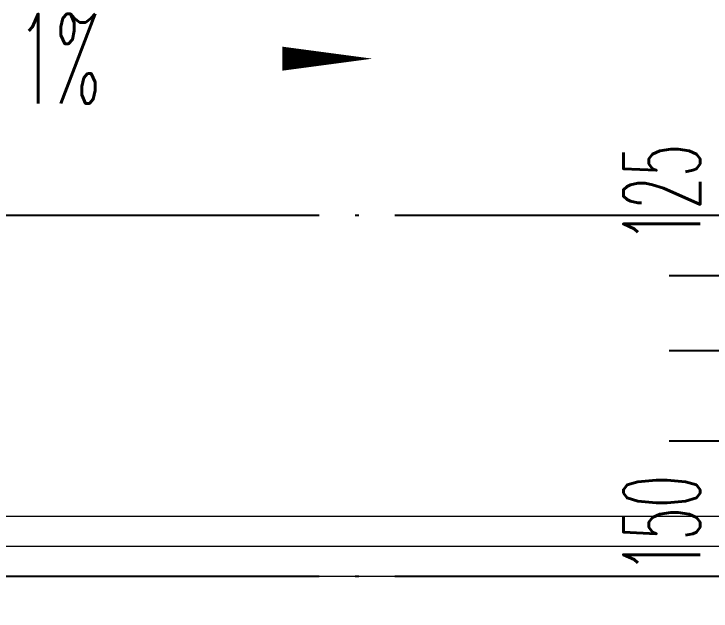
# Model space of a CAD drawing. Extents: x 27938 to 1507990, y 110129 to 923079.
# Drawn here: x 1233372 to 1234532, y 580767 to 581759 of the extents above; entities that cross this region are included whole.
import ezdxf

# ---------------------------------------------------------------- set-up
doc = ezdxf.new("R2010")
doc.units = 0
doc.header["$LTSCALE"] = 1000
doc.header["$MEASUREMENT"] = 0
doc.linetypes.add('DOTE', pattern=[2.42, 2, -0.2, 0.02, -0.2])
for name, color, linetype in [('----建筑底图', 8, 'Continuous'), ('DIM_SYMB', 3, 'Continuous'), ('DOTE', 1, 'Continuous')]:
    doc.layers.add(name, color=color, linetype=linetype)
for name, color, linetype, lineweight in [('平面-排水沟', 86, 'Continuous', 15), ('平面-栏杆', 135, 'Continuous', 15), ('平面-看线', 45, 'Continuous', 15)]:
    doc.layers.add(name, color=color, linetype=linetype, lineweight=lineweight)
doc.styles.add('_TCH_DIM', font='SIMPLEX.shx', dxfattribs={"width": 0.7, "bigfont": 'GBCBIG.shx'})
doc.styles.add('_TCH_DIM_T3', font='SIMPLEX.shx', dxfattribs={"width": 0.494118, "bigfont": 'GBCBIG.shx'})
doc.dimstyles.new('_TWT_ARCH&&50', dxfattribs={"dimtxt": 127.5, "dimasz": 50, "dimexe": 125, "dimexo": 150, "dimgap": 61.25, "dimtad": 1, "dimdec": 0, "dimzin": 0, "dimdsep": 46, "dimtxsty": '_TCH_DIM_T3', "dimblk": 'ARCHTICK', "dimcen": 0.09, "dimclrt": 7, "dimazin": 2, "dimtfac": 1, "dimtdec": 0, "dimtix": 1, "dimtmove": 2, "dimatfit": 3, "dimfxl": 1, "dimtolj": 1, "dimtzin": 0, "dimarcsym": 0})

# ---------------------------------------------------------------- blocks, each defined once
blk = doc.blocks.new('A$C149A4CC3')
at = {"layer": 'DOTE', "color": 169, "linetype": 'DOTE', "ltscale": 0.3}
for p, q in [((25039.9, -25110.1), (-25818.8, -25110.1)), ((25039.9, -25710.1), (-25818.8, -25710.1))]:
    blk.add_line(p, q, dxfattribs=at)
at = {"layer": '平面-排水沟', "color": 8}
blk.add_lwpolyline([(7283.2, -24849.2, 0, 0, 0), (7704.6, -24849.2, 0, 40, 0), (7554.6, -24849.2, 0, 0, 0)], format="xyseb", dxfattribs=at)
at = {"layer": '平面-栏杆', "color": 8}
for points in [[(8350, -25660.1), (3700, -25660.1)], [(8350, -25710.1), (3700, -25710.1)]]:
    blk.add_lwpolyline(points, dxfattribs=at)
at = {"layer": '平面-看线', "color": 8}
blk.add_lwpolyline([(8350, -25610.1), (3700, -25610.1)], dxfattribs=at)
at = {"layer": '平面-排水沟', "color": 7, "style": '_TCH_DIM', "width": 0.494118}
blk.add_text('1%', height=148.75, dxfattribs=at).set_placement((7114.2, -24923.6))
blk = doc.blocks.new('_ArchTick')
at = {"color": 0, "linetype": 'ByBlock', "const_width": 0.4}
blk.add_lwpolyline([(-0.5, -0.5), (0.5, 0.5)], dxfattribs=at)
blk = doc.blocks.new('*D238')
at = {"layer": 'Defpoints', "color": 0}
for p in [(1234586.9, 581199), (1235023.6, 581199), (1235023.6, 581049)]:
    blk.add_point(p, dxfattribs=at)
at = {"layer": 'DIM_SYMB', "color": 0, "lineweight": -2}
for p, q in [((1234873.6, 581199), (1234461.9, 581199)), ((1234586.9, 581049), (1234586.9, 581199)), ((1234873.6, 581049), (1234461.9, 581049))]:
    blk.add_line(p, q, dxfattribs=at)
at = {"layer": 'DIM_SYMB', "color": 0, "lineweight": -2, "xscale": 50, "yscale": 50, "zscale": 50}
for p, rotation in [((1234586.9, 581199), 90), ((1234586.9, 581049), 270)]:
    blk.add_blockref('_ArchTick', p, dxfattribs=dict(at, rotation=rotation))
at = {"layer": 'DIM_SYMB', "color": 7, "insert": (1234449.4, 580911.5), "char_height": 127.5, "attachment_point": 5, "rotation": 90, "style": '_TCH_DIM_T3'}
blk.add_mtext('\\A1;150', dxfattribs=at)
blk = doc.blocks.new('*D239')
at = {"layer": 'Defpoints', "color": 0}
for p in [(1234586.9, 581324), (1235023.6, 581324), (1235023.6, 581199)]:
    blk.add_point(p, dxfattribs=at)
at = {"layer": 'DIM_SYMB', "color": 0, "lineweight": -2}
for p, q in [((1234873.6, 581324), (1234461.9, 581324)), ((1234586.9, 581199), (1234586.9, 581324)), ((1234873.6, 581199), (1234461.9, 581199))]:
    blk.add_line(p, q, dxfattribs=at)
at = {"layer": 'DIM_SYMB', "color": 0, "lineweight": -2, "xscale": 50, "yscale": 50, "zscale": 50}
for p, rotation in [((1234586.9, 581324), 90), ((1234586.9, 581199), 270)]:
    blk.add_blockref('_ArchTick', p, dxfattribs=dict(at, rotation=rotation))
at = {"layer": 'DIM_SYMB', "color": 7, "insert": (1234449.4, 581461.5), "char_height": 127.5, "attachment_point": 5, "rotation": 90, "style": '_TCH_DIM_T3'}
blk.add_mtext('\\A1;125', dxfattribs=at)

msp = doc.modelspace()

# ---------------------------------------------------------------- block references
at = {"layer": '----建筑底图'}
msp.add_blockref('A$C149A4CC3', (1226263.6, 606534.1), dxfattribs=at)

# ---------------------------------------------------------------- next in the draw order: dimensions: what is measured, and where the dimension line sits
at = {"layer": 'DIM_SYMB'}
for base, p1, p2, picture, middle in [((1234586.9, 581324), (1235023.6, 581199), (1235023.6, 581324), '*D239', (1234449.4, 581461.5)), ((1234586.9, 581199), (1235023.6, 581049), (1235023.6, 581199), '*D238', (1234449.4, 580911.5))]:
    dim = msp.add_linear_dim(base=base, p1=p1, p2=p2, angle=90, dimstyle='_TWT_ARCH&&50', dxfattribs=at)
    dim.commit()
    dim.dimension.update_dxf_attribs({"geometry": picture, "text_midpoint": middle, "dimtype": 129})

doc.saveas('drawing.dxf')
